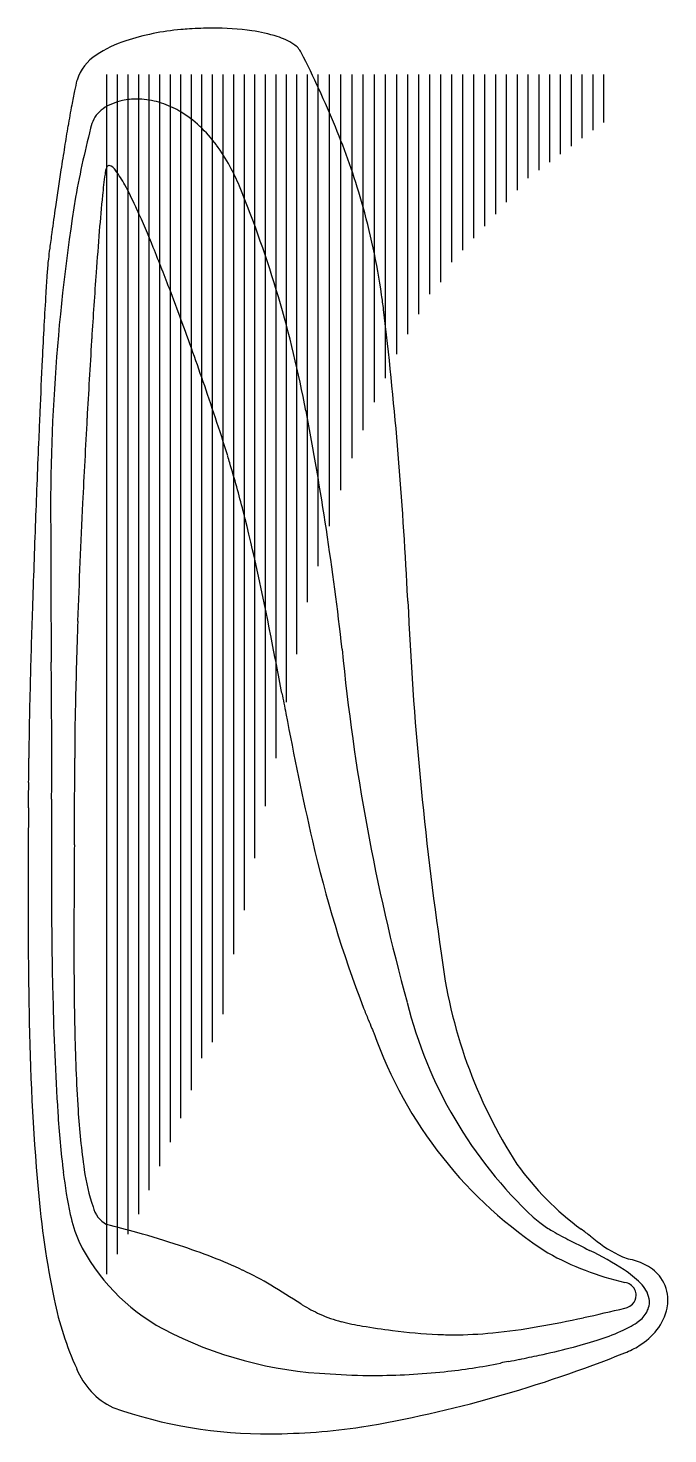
# Model space of a CAD drawing. Header units: millimetres. Extents: x -99 to 709, y -72 to 1703.
import ezdxf

# ---------------------------------------------------------------- set-up
doc = ezdxf.new("R2010")
doc.units = ezdxf.units.MM

msp = doc.modelspace()

# ---------------------------------------------------------------- linework, layer by layer
at = {"layer": 'BP', "linetype": 'CONTINUOUS'}
for centre, radius, start, end in [((69, 1547.1), 147.2, 107.748, 123.9143), ((121.3, 1386.4), 316.2, 94.9706, 107.8941), ((133, 1296.9), 406.4, 94.0154, 95.5126), ((133.5, 1289.8), 413.4, 90.0107, 94.0181), ((134.8, 1355.3), 348, 81.9342, 90.2325), ((156.9, 1507.4), 194.3, 72.4872, 82.0964), ((192.1, 1615.9), 80.2, 56.3902, 73.0967), ((17.6, 1620.4), 57.7, 122.1709, 162.5071), ((220.5, 1658.4), 29.1, 28.9787, 56.6924), ((-879, 1099.1), 1262.6, 22.3145, 27.0122), ((243, 1565.4), 289.6, 165.6129, 168.2818), ((100.4, 1601.2), 142.5, 165.1402, 165.2817), ((742.5, 1460), 800, 168.1519, 169.4762), ((1636.4, 1293.2), 1709.4, 169.4519, 170.3514), ((2837, 1087.7), 2927.5, 170.3251, 170.8478), ((-579.3, 1222.1), 938.7, 16.2239, 22.3143), ((4002.7, 899.5), 4108.2, 170.8415, 171.2504), ((4894.3, 762), 5010.4, 171.2481, 171.7897), ((4122, 872.6), 4230.2, 171.778, 172.2193), ((-517.7, 1242.8), 873.8, 8.1305, 16.0486), ((2354.4, 1113.8), 2446.2, 172.2122, 172.6858), ((895.7, 1300.4), 975.7, 172.6495, 173.4611), ((428, 1358.1), 504.5, 173.9198, 175.88), ((1806.3, 1253.9), 1886.7, 175.7301, 176.5142), ((4643.2, 1079.4), 4728.9, 176.4938, 176.9862), ((-801.1, 1198.4), 1160.7, 7.4118, 8.3204), ((-4655.8, 748.1), 5041.5, 2.9027, 6.8353), ((8949, 849.9), 9040.9, 176.96893, 177.24425), ((14502.4, 582.6), 14600.7, 177.24428, 177.50364), ((18988.9, 384.5), 19091.5, 177.49619, 177.59569), ((22612.4, 233.7), 22718.2, 177.59901, 177.86186), ((21833.2, 260.3), 21938.5, 177.85529, 178.14655), ((-86031.6, -4252.8), 86570.5, 3.46526, 3.480916), ((4751.6, 1169.5), 4375.1, 182.4848, 188.3376), ((14307.3, 501.4), 14408.8, 178.13687, 178.51313), ((7198, 685.9), 7297.1, 178.51259, 178.93971), ((2998.4, 762.2), 3096.8, 178.9147, 179.6437), ((-19417.9, 879.6), 19319.8, 359.61818, 359.70896), ((-107042.6, 1461.7), 106946.5, 359.601948, 359.619159), ((28519.2, 515.7), 28618.7, 179.59352, 179.70917), ((12429.9, 597.7), 12529.1, 179.71039, 179.98802), ((6771.8, 593.1), 6871.1, 179.93989, 181.09518), ((1040.2, 606.7), 621.6, 186.6166, 212.9284), ((3031.1, 508.9), 3129.5, 180.8633, 184.9844), ((816.1, 481.9), 366.1, 215.6087, 233.7414), ((1085.9, 337.1), 1176.7, 184.8811, 191.7166), ((254.7, -278), 578.7, 51.9405, 53.4156), ((1538, 1371.4), 1511.1, 232.1831, 232.3772), ((719.1, 299.3), 162.2, 230.2791, 245.4315), ((677.5, 214.8), 68.1, 247.7096, 256.4897), ((643.9, 70.4), 80.1, 61.4682, 77.2116), ((656.2, 92.7), 54.7, 36.3924, 61.6885), ((662.1, 97.6), 47.1, 359.616, 35.7659), ((316, 173.7), 389.6, 191.1809, 204.7405), ((655.5, 97.4), 53.6, 348.907, 359.9084), ((643.7, 100.4), 65.8, 321.574, 348.3048), ((627.9, 112.5), 85.7, 301.7414, 321.8331), ((618.3, 127), 103.1, 290.7409, 301.9863), ((55.5, 1519.3), 1604.8, 279.567, 291.9303), ((47.3, 44.1), 91.5, 201.4253, 244.565), ((201.3, 505.7), 577.6, 250.444, 270.5661), ((204.1, 736), 807.8, 270.2066, 278.4053)]:
    msp.add_arc(centre, radius, start, end, dxfattribs=at)
at = {"layer": 'DP', "linetype": 'CONTINUOUS'}
for centre, radius, start, end in [((33.1, 1515.4), 35.3, 159.7536, 174.3209), ((3.8, 1525.6), 4.32, 114.0335, 152.7057), ((3.2, 1526.7), 3.04, 89.7196, 111.0141), ((-0.2, 1516.7), 13.5, 30.4445, 75.491), ((531.1, 1441.1), 538.8, 171.6979, 174.5654), ((-91.6, 1445.4), 129.2, 27.6218, 37.1767), ((2335, 1259.3), 2351.8, 174.3181, 175.4235), ((-418, 1268.2), 500.7, 24.217, 28.2661), ((-1140.3, 939.8), 1294.2, 22.0802, 24.3627), ((5425.1, 1006.5), 5452.2, 175.3664, 175.9161), ((-2245.4, 488.2), 2487.9, 20.7864, 22.1504), ((9480.4, 716.5), 9517.9, 175.91351, 176.41563), ((-3267.7, 97.8), 3582.3, 20.044, 20.8218), ((-3920.2, -140.5), 4276.9, 18.8413, 20.0472), ((13373.6, 470.8), 13418.8, 176.42052, 176.83947), ((11733.5, 571.7), 11775.6, 176.39783, 176.41244), ((-3168.8, 114.8), 3483.3, 18.038, 18.8581), ((14410.9, 411.9), 14457.8, 176.83337, 177.25876), ((-1852.7, 543), 2099.3, 17.1765, 18.0479), ((-1069.9, 785.9), 1279.7, 16.731, 17.1347), ((-1386.5, 691.8), 1609.9, 14.4486, 16.6947), ((11690.5, 538.3), 11734.5, 177.23999, 177.96881), ((-2496.3, 420.4), 2752.4, 10.7981, 14.1554), ((6868.9, 708.1), 6909.8, 177.9583, 178.8285), ((-17808.8, -2594.2), 18358.8, 10.85535, 11.08671), ((22350.4, 5127.2), 22535.9, 190.90629, 190.97202), ((3477.5, 776.9), 3517.8, 178.8204, 179.9256), ((4103.8, 1564.3), 3944.8, 190.6101, 192.9962), ((-9830.7, 785.7), 9790.4, 359.6646, 359.9755), ((-38324.5, 949.5), 38284.7, 359.58475, 359.66912), ((1774.5, 1025), 1553.9, 192.9349, 201.0918), ((20567.4, 514.5), 20608.8, 179.5622, 179.8255), ((9642.8, 554.1), 9684.1, 179.86257, 179.99754), ((5404, 546.9), 5445.4, 179.92, 181.1237), ((1454, 909.8), 1213.5, 201.4652, 202.1949), ((1429.2, 899.7), 1186.7, 202.1955, 202.7823), ((2288.3, 482.7), 2329, 181.0476, 183.5814), ((1469.6, 916.7), 1230.5, 202.783, 203.0629), ((852.6, 616.4), 546.3, 199.4353, 237.2891), ((834, 388.8), 871.6, 183.3981, 188.3874), ((210.8, 294.1), 241.3, 187.7177, 199.1808), ((15.9, 222.5), 33.9, 193.1379, 242.0293), ((-423.9, -1467.6), 1713.4, 74.3496, 75.6771), ((-296.4, -1017.1), 1245.3, 71.8199, 74.4069), ((-172.3, -639.3), 847.6, 68.86, 71.8212), ((-77, -394.1), 584.5, 64.7645, 68.8975), ((738, 482), 372, 240.9507, 257.0831), ((-17.8, -267.5), 444.8, 59.5576, 64.7207), ((-722.7, -1412.7), 1789.4, 57.2512, 58.6784), ((650.3, 98.8), 21.1, 57.6997, 77.4431), ((652.7, 102.7), 16.5, 26.1462, 57.7482), ((653.6, 103.2), 15.5, 0.0012, 25.8346), ((427.2, 388.3), 347.4, 238.4452, 238.7961), ((351.9, 261.2), 199.7, 238.3701, 245.6002), ((651.2, 105.5), 18.8, 290.3583, 313.8468), ((653.3, 103.3), 15.8, 313.875, 359.5591), ((653.6, 103.2), 15.5, 359.7315, 360), ((341.1, 240.8), 176.7, 246.0544, 255.3902), ((305.2, 1432.6), 1389.9, 279.935, 282.3465), ((56.8, 2580.8), 2564.6, 282.2832, 283.4854), ((649.5, 109.5), 23.2, 283.3455, 290.8104), ((365.5, 333.9), 272.9, 255.3616, 261.0776), ((524.6, 1298.4), 1250.4, 260.7313, 262.4832), ((445.3, 684.3), 631.2, 262.3247, 267.5617), ((437.8, 551), 497.7, 267.7717, 269.9941), ((437.1, 574.1), 520.9, 270.07, 275.5917), ((412.5, 814.7), 762.7, 275.6684, 280.0014)]:
    msp.add_arc(centre, radius, start, end, dxfattribs=at)
at = {"layer": 'SP', "linetype": 'CONTINUOUS'}
for p, q in [((297.5, 919.2), (297.5, 918.9)), ((-69.5, 730), (-69.4, 745)), ((-69.5, 729.5), (-69.5, 730))]:
    msp.add_line(p, q, dxfattribs=at)
for centre, radius, start, end in [((14.5, 1572.3), 34.7, 123.1546, 162.7035), ((32.8, 1547.1), 65.9, 101.1172, 124.489), ((37.9, 1526.5), 87.2, 89.8612, 101.7668), ((37.8, 1513.5), 100.1, 75.4847, 89.8356), ((34.3, 1499.9), 114.2, 62.4596, 75.4977), ((29.5, 1490), 125.2, 59.6482, 62.6054), ((21, 1476.5), 141.1, 46.7262, 59.4403), ((1167, 1271.4), 1225.9, 165.2914, 169.7353), ((-3.7, 1450.2), 177.2, 36.5363, 46.7563), ((-42.9, 1420.9), 226.1, 28.5169, 36.5789), ((-93, 1393.3), 283.3, 22.9445, 28.584), ((-1199, 945.1), 1476.6, 10.7212, 22.232), ((2426.8, 1094.2), 2497.6, 170.8861, 180.8318), ((-3646.5, 474.5), 3969, 6.4336, 10.8233), ((7130.7, 1027.8), 7201.3, 179.75979, 180.00444), ((15888, 1047.5), 15958.6, 180.0729, 180.5207), ((2935.2, 1174.2), 2650, 185.5288, 195.3414), ((-16132.3, 756.3), 16063, 0.08992, 0.52161), ((-2190.2, 781), 2120.9, 359.9999, 0.0139), ((-14526.2, 829.6), 14457, 359.66469, 359.74306), ((-3930.4, 782.7), 3861.1, 359.7337, 359.9737), ((49461.9, 448.8), 49532.2, 179.67527, 179.67614), ((46625.8, 464.9), 46696.1, 179.67616, 179.6771), ((44287.3, 478.1), 44357.6, 179.67712, 179.67812), ((17994.1, 620.9), 18064, 179.68326, 179.78867), ((31742.4, 548.1), 31812.5, 179.68114, 179.68905), ((40139.7, 501.3), 40209.9, 179.67811, 179.67924), ((36937.7, 519.3), 37007.9, 179.67922, 179.68046), ((35783, 525.7), 35853.1, 179.68044, 179.6813), ((11652.7, 644.2), 11722.5, 179.78856, 179.99479), ((10034.1, 645.3), 10103.9, 179.99995, 180.0268), ((8297.9, 642.5), 8367.7, 180.01328, 180.52843), ((5909.4, 619.6), 5979.1, 180.51986, 181.33839), ((3235.3, 549.4), 3304, 181.2056, 183.7378), ((920, 608), 557, 194.0203, 226.8421), ((1346.9, 427), 1411.7, 183.7736, 186.851), ((510.5, 324.7), 569.1, 186.6749, 192.1163), ((116.9, 238.1), 166.1, 191.4057, 203.6243), ((773.2, 479.9), 363.6, 229.9156, 231.56), ((630, 302), 135.3, 232.2341, 239.5067), ((761.4, 523.5), 392.8, 239.3742, 242.9454), ((191.4, 282.8), 252.5, 206.1399, 241.5972), ((2465.9, 3852.2), 4132.5, 242.8905, 243.3158), ((416.6, -235.6), 440.2, 57.4059, 63.9136), ((589.2, 34.8), 119.4, 44.4797, 57.3112), ((647.1, 90.1), 39.4, 12.7894, 45.9792), ((659.9, 94.7), 25.9, 338.9869, 359.7463), ((660.9, 94.5), 24.9, 0.0344, 9.9746), ((648.9, 101.6), 39, 302.8187, 327.1311), ((653, 97.2), 33.2, 329.7684, 339.2209), ((304.8, 507.1), 503.8, 242.3908, 267.4766), ((527.7, 338), 305.7, 287.4891, 293.5324), ((601.4, 170.7), 122.9, 293.2, 304.0018), ((328.1, 1041.2), 1037, 282.161, 284.3774), ((435.2, 625.2), 607.5, 284.3365, 287.6724), ((956.2, -2265.2), 2328.4, 101.0973, 101.3627), ((-195.6, 3597.4), 3646.3, 281.126, 281.341), ((195.5, 1649.5), 1659.6, 281.3265, 282.2115), ((336.9, 780.6), 778.7, 265.9986, 270.0322), ((337, 846), 844.1, 270.0269, 276.0953), ((345.4, 776.4), 774, 276.0214, 281.3321)]:
    msp.add_arc(centre, radius, start, end, dxfattribs=at)
at = {"layer": 'strings', "linetype": 'CONTINUOUS'}
for p, q in [((0, 1644.9), (0, 130)), ((13.4, 1644.9), (13.4, 155.2)), ((26.8, 1644.9), (26.8, 180.5)), ((40.1, 1644.9), (40.1, 205.7)), ((53.5, 1644.9), (53.5, 236)), ((66.8, 1644.9), (66.8, 266.3)), ((80.1, 1644.9), (80.1, 296.6)), ((93.4, 1644.9), (93.4, 326.9)), ((106.6, 1644.9), (106.6, 362.3)), ((120, 1644.9), (120, 402.7)), ((133.5, 1644.9), (133.5, 422.9)), ((147, 1644.9), (147, 458.2)), ((160.3, 1644.9), (160.3, 534)), ((173.7, 1644.9), (173.7, 589.5)), ((187, 1644.9), (187, 655.1)), ((200.3, 1644.9), (200.3, 720.8)), ((213.6, 1644.9), (213.6, 781.4)), ((226.8, 1644.9), (226.8, 852.1)), ((240, 1644.9), (240, 912.7)), ((253.2, 1644.9), (253.2, 978.3)), ((266.9, 1644.9), (266.9, 1023.8)), ((281.2, 1644.9), (281.2, 1074.3)), ((295.5, 1644.9), (295.5, 1119.7)), ((309.7, 1644.9), (309.7, 1160.1)), ((323.8, 1644.9), (323.8, 1195.5)), ((338, 1644.9), (338, 1230.8)), ((352, 1644.9), (352, 1261.1)), ((366.1, 1644.9), (366.1, 1291.4)), ((380.1, 1644.9), (380.1, 1316.7)), ((394, 1644.9), (394, 1341.9)), ((407.9, 1644.9), (407.9, 1367.2)), ((421.9, 1644.9), (421.9, 1382.3)), ((435.8, 1644.9), (435.8, 1407.6)), ((449.6, 1644.9), (449.6, 1422.7)), ((463.5, 1644.9), (463.5, 1437.9)), ((477.3, 1644.9), (477.3, 1453)), ((491.1, 1644.9), (491.1, 1468.2)), ((504.8, 1644.9), (504.8, 1483.3)), ((518.5, 1644.9), (518.5, 1498.5)), ((532.2, 1644.9), (532.2, 1513.6)), ((545.9, 1644.9), (545.9, 1523.7)), ((559.5, 1644.9), (559.5, 1533.8)), ((573.2, 1644.9), (573.2, 1543.9)), ((586.8, 1644.9), (586.8, 1554)), ((600.4, 1644.9), (600.4, 1564.1)), ((614.1, 1644.9), (614.1, 1574.2)), ((627.7, 1644.9), (627.7, 1584.3))]:
    msp.add_line(p, q, dxfattribs=at)

doc.saveas('drawing.dxf')
